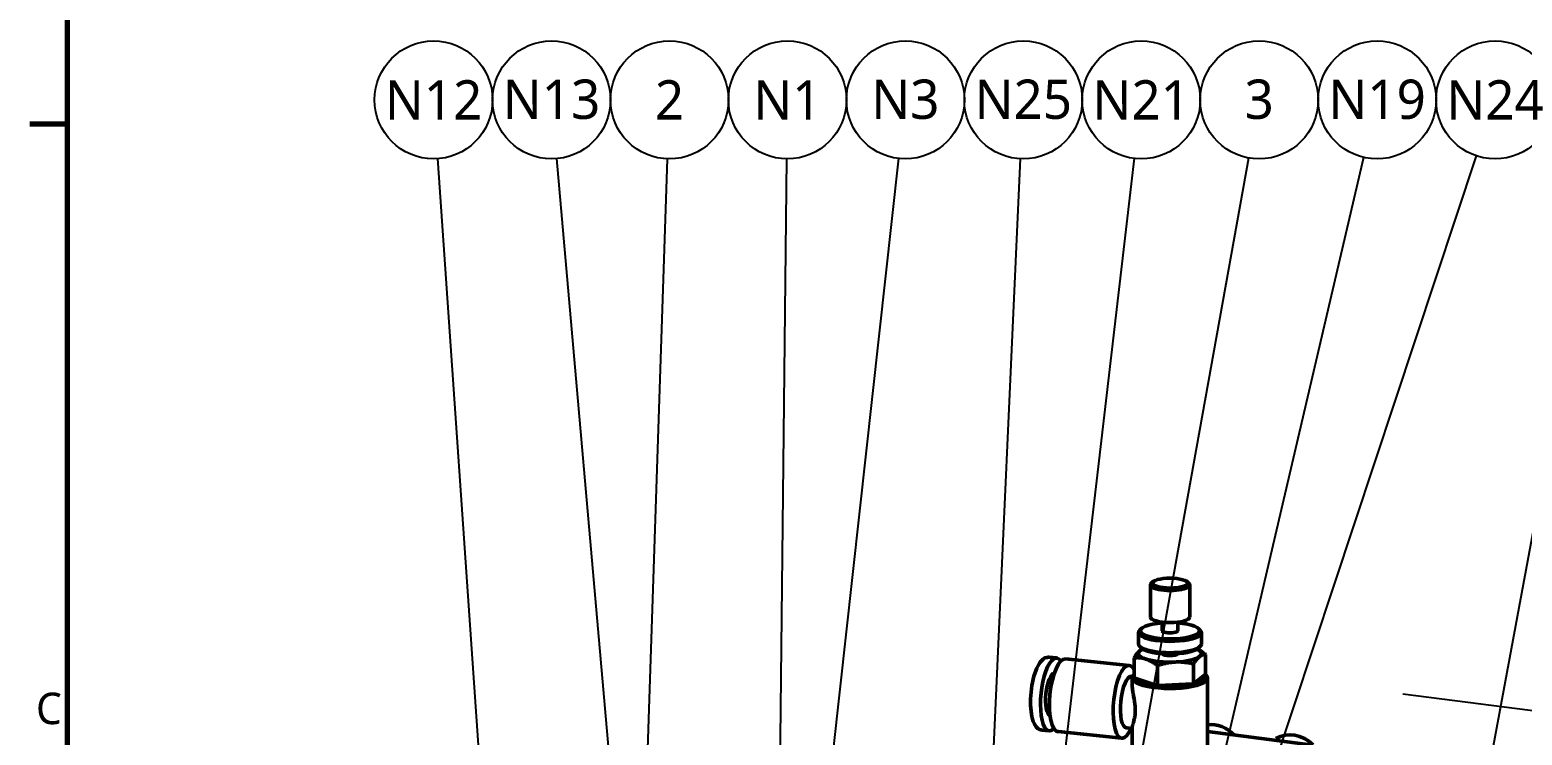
# Model space of a CAD drawing. Header units: millimetres. Extents: x 0 to 2100, y 0 to 1485.
# Drawn here: x 38 to 512.5, y 919.6 to 1143.7 of the extents above; entities that cross this region are included whole.
import ezdxf

# ---------------------------------------------------------------- set-up
doc = ezdxf.new("R2010")
doc.units = ezdxf.units.MM
doc.header["$LTSCALE"] = 5
for name, color, linetype, lineweight in [('Border (ISO)', 7, 'Continuous', 70), ('Symbol (ISO)', 7, 'Continuous', 25), ('Tweak Trail (ISO)', 7, 'Continuous', 25), ('Visible (ISO)', 7, 'Continuous', 50)]:
    doc.layers.add(name, color=color, linetype=linetype, lineweight=lineweight)
doc.styles.add('Label Text (JIS)', font='')
doc.styles.add('Note Text (JIS)', font='')
doc.styles.get('Label Text (JIS)').set_extended_font_data('Meiryo')
doc.styles.get('Note Text (JIS)').set_extended_font_data('Meiryo')

# ---------------------------------------------------------------- blocks, each defined once
blk = doc.blocks.new('図面枠 Default Border')
at = {"layer": 'Border (ISO)'}
blk.add_line((10, 222.75), (7.6, 222.75), dxfattribs=at)
at = {"layer": 'Border (ISO)', "flags": 128}
blk.add_lwpolyline([(10, 10), (10, 287), (410, 287), (410, 10), (10, 10)], dxfattribs=at)
at = {"layer": 'Border (ISO)', "insert": (7.988, 184.589), "char_height": 2, "attachment_point": 7, "style": 'Note Text (JIS)'}
blk.add_mtext('C', dxfattribs=at)
blk = doc.blocks.new('バルーン1')
at = {"layer": 'Symbol (ISO)'}
for p, q in [((58.688, 182.813), (62.866, 220.578)), ((58.191, 182.868), (58.413, 180.328)), ((58.688, 182.813), (58.413, 180.328)), ((58.413, 180.328), (59.185, 182.758))]:
    blk.add_line(p, q, dxfattribs=at)
blk.add_circle((63.277, 224.292), 3.75, dxfattribs=at)
at = {"layer": 'Symbol (ISO)', "insert": (63.277, 224.318), "char_height": 2.5, "attachment_point": 5, "style": 'Label Text (JIS)'}
blk.add_mtext('N3', dxfattribs=at)
blk = doc.blocks.new('バルーン2')
at = {"layer": 'Symbol (ISO)'}
for p, q in [((55.125, 162.903), (55.737, 220.545)), ((54.625, 162.908), (55.098, 160.403)), ((55.125, 162.903), (55.098, 160.403)), ((55.098, 160.403), (55.625, 162.897))]:
    blk.add_line(p, q, dxfattribs=at)
blk.add_circle((55.777, 224.292), 3.75, dxfattribs=at)
at = {"layer": 'Symbol (ISO)', "insert": (55.777, 224.292), "char_height": 2.5, "attachment_point": 5, "style": 'Label Text (JIS)'}
blk.add_mtext('N1', dxfattribs=at)
blk = doc.blocks.new('バルーン3')
at = {"layer": 'Symbol (ISO)'}
for p, q in [((46.392, 167.744), (48.153, 220.552)), ((45.892, 167.761), (46.309, 165.246)), ((46.392, 167.744), (46.309, 165.246)), ((46.309, 165.246), (46.892, 167.728))]:
    blk.add_line(p, q, dxfattribs=at)
blk.add_circle((48.277, 224.292), 3.75, dxfattribs=at)
at = {"layer": 'Symbol (ISO)', "insert": (48.277, 224.292), "char_height": 2.5, "attachment_point": 5, "style": 'Label Text (JIS)'}
blk.add_mtext('2', dxfattribs=at)
blk = doc.blocks.new('バルーン4')
at = {"layer": 'Symbol (ISO)'}
for p, q in [((45.253, 173.575), (41.106, 220.57)), ((44.755, 173.531), (45.473, 171.085)), ((45.253, 173.575), (45.473, 171.085)), ((45.473, 171.085), (45.751, 173.619))]:
    blk.add_line(p, q, dxfattribs=at)
blk.add_circle((40.777, 224.292), 3.75, dxfattribs=at)
at = {"layer": 'Symbol (ISO)', "insert": (40.777, 224.318), "char_height": 2.5, "attachment_point": 5, "style": 'Label Text (JIS)'}
blk.add_mtext('N13', dxfattribs=at)
blk = doc.blocks.new('バルーン5')
at = {"layer": 'Symbol (ISO)'}
for p, q in [((37.02, 170.49), (33.536, 220.564)), ((36.521, 170.455), (37.193, 167.996)), ((37.02, 170.49), (37.193, 167.996)), ((37.193, 167.996), (37.519, 170.524))]:
    blk.add_line(p, q, dxfattribs=at)
blk.add_circle((33.277, 224.292), 3.75, dxfattribs=at)
at = {"layer": 'Symbol (ISO)', "insert": (33.277, 224.292), "char_height": 2.5, "attachment_point": 5, "style": 'Label Text (JIS)'}
blk.add_mtext('N12', dxfattribs=at)
blk = doc.blocks.new('バルーン6')
at = {"layer": 'Symbol (ISO)'}
for p, q in [((75.362, 166.414), (85.113, 220.602)), ((74.87, 166.502), (74.919, 163.953)), ((75.362, 166.414), (74.919, 163.953)), ((74.919, 163.953), (75.854, 166.325))]:
    blk.add_line(p, q, dxfattribs=at)
blk.add_circle((85.777, 224.292), 3.75, dxfattribs=at)
at = {"layer": 'Symbol (ISO)', "insert": (85.777, 224.318), "char_height": 2.5, "attachment_point": 5, "style": 'Label Text (JIS)'}
blk.add_mtext('3', dxfattribs=at)
blk = doc.blocks.new('バルーン7')
at = {"layer": 'Symbol (ISO)'}
for p, q in [((79.82, 161.167), (99.598, 220.74)), ((79.346, 161.325), (79.032, 158.794)), ((79.82, 161.167), (79.032, 158.794)), ((79.032, 158.794), (80.295, 161.01))]:
    blk.add_line(p, q, dxfattribs=at)
blk.add_circle((100.777, 224.292), 3.75, dxfattribs=at)
at = {"layer": 'Symbol (ISO)', "insert": (100.777, 224.292), "char_height": 2.5, "attachment_point": 5, "style": 'Label Text (JIS)'}
blk.add_mtext('N24', dxfattribs=at)
blk = doc.blocks.new('バルーン8')
at = {"layer": 'Symbol (ISO)'}
for p, q in [((77.665, 157.479), (92.427, 220.652)), ((77.178, 157.593), (77.096, 155.045)), ((77.665, 157.479), (77.096, 155.045)), ((77.096, 155.045), (78.151, 157.366))]:
    blk.add_line(p, q, dxfattribs=at)
blk.add_circle((93.277, 224.292), 3.75, dxfattribs=at)
at = {"layer": 'Symbol (ISO)', "insert": (93.277, 224.315), "char_height": 2.5, "attachment_point": 5, "style": 'Label Text (JIS)'}
blk.add_mtext('N19', dxfattribs=at)
blk = doc.blocks.new('バルーン9')
at = {"layer": 'Symbol (ISO)'}
for p, q in [((100.194, 180.619), (107.595, 220.607)), ((99.703, 180.71), (99.739, 178.16)), ((100.194, 180.619), (99.739, 178.16)), ((99.739, 178.16), (100.686, 180.528))]:
    blk.add_line(p, q, dxfattribs=at)
blk.add_circle((108.277, 224.292), 3.75, dxfattribs=at)
at = {"layer": 'Symbol (ISO)', "insert": (108.277, 224.292), "char_height": 2.5, "attachment_point": 5, "style": 'Label Text (JIS)'}
blk.add_mtext('N2', dxfattribs=at)
blk = doc.blocks.new('バルーン27')
at = {"layer": 'Symbol (ISO)'}
for p, q in [((67.584, 154.057), (70.607, 220.556)), ((67.085, 154.08), (67.471, 151.56)), ((67.584, 154.057), (67.471, 151.56)), ((67.471, 151.56), (68.084, 154.034))]:
    blk.add_line(p, q, dxfattribs=at)
blk.add_circle((70.777, 224.292), 3.75, dxfattribs=at)
at = {"layer": 'Symbol (ISO)', "insert": (70.777, 224.318), "char_height": 2.5, "attachment_point": 5, "style": 'Label Text (JIS)'}
blk.add_mtext('N25', dxfattribs=at)
blk = doc.blocks.new('バルーン31')
at = {"layer": 'Symbol (ISO)'}
for p, q in [((70.267, 155.697), (77.844, 220.579)), ((69.77, 155.755), (69.977, 153.214)), ((70.267, 155.697), (69.977, 153.214)), ((69.977, 153.214), (70.764, 155.639))]:
    blk.add_line(p, q, dxfattribs=at)
blk.add_circle((78.277, 224.292), 3.75, dxfattribs=at)
at = {"layer": 'Symbol (ISO)', "insert": (78.277, 224.292), "char_height": 2.5, "attachment_point": 5, "style": 'Label Text (JIS)'}
blk.add_mtext('N21', dxfattribs=at)

msp = doc.modelspace()

# ---------------------------------------------------------------- linework, layer by layer
at = {"layer": 'Tweak Trail (ISO)'}
msp.add_line((474.59, 932.68), (532.59, 925.23), dxfattribs=at)
at = {"layer": 'Visible (ISO)'}
for p, q in [((395.17, 968.36), (394.57, 967.81)), ((405.94, 968.33), (406.54, 967.78)), ((394.3, 967.3), (394.28, 957.1)), ((406.8, 967.28), (406.78, 957.07)), ((398.03, 955.5), (398.02, 952.77)), ((403.03, 955.49), (403.02, 952.76)), ((390.52, 952.18), (390.51, 948.58)), ((391.55, 953.54), (390.95, 952.99)), ((409.49, 953.5), (410.09, 952.94)), ((410.52, 952.14), (410.51, 948.54)), ((362.12, 944.34), (364.47, 944.1)), ((391.53, 947.22), (390.94, 947.78)), ((391.85, 946.97), (391.71, 946.9)), ((409.16, 946.93), (409.3, 946.87)), ((409.48, 947.18), (410.08, 947.73)), ((411.86, 945.25), (411.85, 938.74)), ((367.29, 943.82), (387.55, 941.75)), ((389.14, 944.15), (389.12, 937.64)), ((396.6, 941.69), (396.58, 935.17)), ((407.96, 942.23), (407.95, 935.72)), ((388.36, 938.28), (388.61, 938.25)), ((388.49, 937.78), (388.48, 935.68)), ((389.13, 938.86), (389, 938.75)), ((389.35, 937.73), (396.36, 935.41)), ((396.93, 935.36), (407.6, 935.87)), ((408.07, 935.98), (411.73, 938.81)), ((411.85, 938.81), (411.97, 938.69)), ((412.49, 937.73), (412.43, 912.99)), ((359.76, 921.21), (362.11, 920.97)), ((364.93, 920.69), (385.19, 918.62)), ((386.69, 921.86), (388.45, 921.68)), ((388.45, 921.87), (388.42, 910.17)), ((445.91, 916.41), (412.45, 920.71))]:
    msp.add_line(p, q, dxfattribs=at)
at = {"layer": 'Visible (ISO)', "flags": 128}
for points in [[(362.12, 944.34), (361.76, 944.35), (361.42, 944.31), (360.77, 944.1), (360.22, 943.75), (359.73, 943.31), (359.29, 942.8), (358.89, 942.21), (358.52, 941.55), (358.17, 940.82), (357.85, 940.03), (357.55, 939.18), (357.28, 938.28), (357.03, 937.34), (356.82, 936.35), (356.63, 935.33), (356.47, 934.3), (356.35, 933.25), (356.26, 932.19), (356.2, 931.15), (356.18, 930.11), (356.19, 929.11), (356.24, 928.13), (356.33, 927.19), (356.45, 926.3), (356.6, 925.46), (356.8, 924.68), (357.03, 923.96), (357.3, 923.3), (357.62, 922.71), (358.02, 922.18), (358.49, 921.73), (359.08, 921.39), (359.41, 921.28), (359.76, 921.21)], [(389.14, 944.15), (389.22, 944.28), (389.3, 944.4), (389.38, 944.52), (389.46, 944.64), (389.54, 944.76), (389.62, 944.87), (389.7, 944.99), (389.78, 945.1), (389.86, 945.21), (389.94, 945.31), (390.02, 945.42), (390.1, 945.52), (390.18, 945.62), (390.26, 945.72), (390.35, 945.81), (390.43, 945.9), (390.51, 945.99), (390.59, 946.07), (390.68, 946.16), (390.76, 946.24), (390.84, 946.31), (390.93, 946.38), (391.01, 946.45), (391.09, 946.52)], [(391.09, 946.52), (391.12, 946.54), (391.14, 946.56), (391.17, 946.58), (391.2, 946.59), (391.22, 946.61), (391.25, 946.63), (391.27, 946.65), (391.3, 946.67), (391.32, 946.68), (391.35, 946.7), (391.38, 946.72), (391.4, 946.73), (391.43, 946.75), (391.45, 946.77), (391.48, 946.78), (391.5, 946.8), (391.53, 946.81), (391.56, 946.82), (391.58, 946.84), (391.61, 946.85), (391.63, 946.87), (391.66, 946.88), (391.68, 946.89), (391.71, 946.9)], [(409.91, 944.6), (409.83, 944.53), (409.75, 944.46), (409.67, 944.39), (409.58, 944.32), (409.5, 944.24), (409.42, 944.15), (409.34, 944.07), (409.25, 943.98), (409.17, 943.89), (409.09, 943.8), (409.01, 943.7), (408.92, 943.6), (408.84, 943.5), (408.76, 943.39), (408.68, 943.29), (408.6, 943.18), (408.52, 943.07), (408.44, 942.95), (408.36, 942.84), (408.28, 942.72), (408.2, 942.6), (408.12, 942.48), (408.04, 942.36), (407.96, 942.23)], [(409.3, 946.87), (409.41, 946.81), (409.51, 946.76), (409.62, 946.7), (409.73, 946.64), (409.84, 946.59), (409.95, 946.53), (410.05, 946.46), (410.16, 946.4), (410.27, 946.34), (410.38, 946.27), (410.48, 946.21), (410.59, 946.14), (410.7, 946.07), (410.8, 946), (410.91, 945.93), (411.02, 945.86), (411.12, 945.79), (411.23, 945.71), (411.34, 945.64), (411.44, 945.56), (411.55, 945.48), (411.65, 945.41), (411.76, 945.33), (411.86, 945.25)], [(411.86, 945.25), (411.78, 945.25), (411.71, 945.25), (411.63, 945.25), (411.54, 945.25), (411.46, 945.24), (411.38, 945.23), (411.3, 945.22), (411.22, 945.21), (411.14, 945.19), (411.06, 945.17), (410.98, 945.15), (410.9, 945.13), (410.82, 945.1), (410.73, 945.07), (410.65, 945.04), (410.57, 945), (410.49, 944.96), (410.41, 944.92), (410.33, 944.87), (410.24, 944.83), (410.16, 944.77), (410.08, 944.72), (410, 944.66), (409.91, 944.6)], [(392.87, 943.78), (392.71, 943.83), (392.55, 943.87), (392.4, 943.92), (392.24, 943.96), (392.08, 944), (391.92, 944.03), (391.77, 944.06), (391.61, 944.09), (391.45, 944.11), (391.3, 944.14), (391.14, 944.15), (390.98, 944.17), (390.83, 944.18), (390.67, 944.19), (390.52, 944.2), (390.36, 944.2), (390.21, 944.21), (390.06, 944.2), (389.9, 944.2), (389.75, 944.2), (389.6, 944.19), (389.44, 944.18), (389.29, 944.17), (389.14, 944.15)], [(396.6, 941.69), (396.45, 941.8), (396.29, 941.91), (396.14, 942.02), (395.99, 942.13), (395.83, 942.24), (395.68, 942.34), (395.53, 942.45), (395.37, 942.55), (395.22, 942.64), (395.06, 942.74), (394.91, 942.83), (394.75, 942.92), (394.6, 943.01), (394.44, 943.09), (394.29, 943.18), (394.13, 943.25), (393.97, 943.33), (393.82, 943.4), (393.66, 943.47), (393.5, 943.54), (393.35, 943.6), (393.19, 943.67), (393.03, 943.72), (392.87, 943.78)], [(402.28, 942.82), (402.04, 942.8), (401.8, 942.79), (401.56, 942.77), (401.32, 942.74), (401.08, 942.72), (400.84, 942.69), (400.6, 942.66), (400.36, 942.62), (400.12, 942.58), (399.88, 942.54), (399.65, 942.49), (399.41, 942.45), (399.17, 942.4), (398.94, 942.34), (398.7, 942.29), (398.47, 942.23), (398.23, 942.17), (398, 942.11), (397.76, 942.04), (397.53, 941.98), (397.3, 941.91), (397.06, 941.83), (396.83, 941.76), (396.6, 941.69)], [(407.96, 942.23), (407.73, 942.29), (407.5, 942.34), (407.26, 942.39), (407.03, 942.43), (406.8, 942.48), (406.56, 942.52), (406.33, 942.56), (406.09, 942.6), (405.86, 942.63), (405.62, 942.67), (405.39, 942.7), (405.15, 942.72), (404.91, 942.75), (404.68, 942.77), (404.44, 942.79), (404.2, 942.8), (403.96, 942.82), (403.73, 942.83), (403.49, 942.83), (403.25, 942.84), (403.01, 942.84), (402.77, 942.83), (402.52, 942.83), (402.28, 942.82)], [(388.48, 935.68), (388.48, 935.41), (388.5, 935.13), (388.52, 934.84), (388.55, 934.54), (388.58, 934.24), (388.62, 933.92), (388.67, 933.6), (388.72, 933.27), (388.78, 932.93), (388.84, 932.59), (388.9, 932.25), (388.96, 931.9), (389.03, 931.54), (389.09, 931.18), (389.15, 930.81), (389.21, 930.44), (389.27, 930.06), (389.32, 929.69), (389.36, 929.31), (389.4, 928.93), (389.43, 928.55), (389.46, 928.17), (389.47, 927.8), (389.47, 927.43)], [(389.12, 937.64), (389.13, 937.65), (389.14, 937.65), (389.15, 937.65), (389.16, 937.66), (389.17, 937.66), (389.18, 937.66), (389.19, 937.67), (389.2, 937.67), (389.21, 937.68), (389.22, 937.68), (389.23, 937.68), (389.24, 937.69), (389.25, 937.69), (389.26, 937.69), (389.27, 937.7), (389.28, 937.7), (389.28, 937.71), (389.29, 937.71), (389.3, 937.71), (389.31, 937.72), (389.32, 937.72), (389.33, 937.72), (389.34, 937.73), (389.35, 937.73)], [(396.36, 935.41), (396.37, 935.4), (396.38, 935.39), (396.39, 935.38), (396.39, 935.38), (396.4, 935.37), (396.41, 935.36), (396.42, 935.35), (396.43, 935.34), (396.44, 935.33), (396.45, 935.32), (396.46, 935.31), (396.47, 935.3), (396.48, 935.29), (396.49, 935.28), (396.5, 935.27), (396.51, 935.26), (396.52, 935.24), (396.53, 935.23), (396.54, 935.22), (396.55, 935.21), (396.56, 935.2), (396.57, 935.19), (396.57, 935.18), (396.58, 935.17)], [(396.58, 935.17), (396.6, 935.18), (396.61, 935.19), (396.63, 935.2), (396.64, 935.2), (396.66, 935.21), (396.67, 935.22), (396.68, 935.23), (396.7, 935.24), (396.71, 935.24), (396.73, 935.25), (396.74, 935.26), (396.76, 935.27), (396.77, 935.27), (396.79, 935.28), (396.8, 935.29), (396.81, 935.3), (396.83, 935.3), (396.84, 935.31), (396.86, 935.32), (396.87, 935.33), (396.89, 935.33), (396.9, 935.34), (396.92, 935.35), (396.93, 935.36)], [(407.6, 935.87), (407.62, 935.86), (407.63, 935.86), (407.64, 935.85), (407.66, 935.85), (407.67, 935.84), (407.69, 935.83), (407.7, 935.83), (407.72, 935.82), (407.73, 935.82), (407.75, 935.81), (407.76, 935.8), (407.77, 935.8), (407.79, 935.79), (407.8, 935.78), (407.82, 935.78), (407.83, 935.77), (407.85, 935.77), (407.86, 935.76), (407.87, 935.75), (407.89, 935.75), (407.9, 935.74), (407.92, 935.73), (407.93, 935.73), (407.95, 935.72)], [(407.95, 935.72), (407.95, 935.73), (407.96, 935.74), (407.96, 935.75), (407.97, 935.76), (407.97, 935.78), (407.98, 935.79), (407.98, 935.8), (407.99, 935.81), (407.99, 935.82), (408, 935.83), (408, 935.84), (408.01, 935.85), (408.01, 935.86), (408.02, 935.87), (408.02, 935.88), (408.03, 935.89), (408.03, 935.9), (408.04, 935.91), (408.04, 935.93), (408.05, 935.94), (408.05, 935.95), (408.06, 935.96), (408.06, 935.97), (408.07, 935.98)], [(411.73, 938.81), (411.74, 938.81), (411.74, 938.8), (411.75, 938.8), (411.75, 938.8), (411.76, 938.79), (411.76, 938.79), (411.77, 938.79), (411.77, 938.79), (411.78, 938.78), (411.78, 938.78), (411.78, 938.78), (411.79, 938.77), (411.79, 938.77), (411.8, 938.77), (411.8, 938.76), (411.81, 938.76), (411.81, 938.76), (411.82, 938.75), (411.82, 938.75), (411.83, 938.75), (411.83, 938.75), (411.84, 938.74), (411.84, 938.74), (411.85, 938.74)], [(389.47, 927.43), (389.47, 927.07), (389.45, 926.71), (389.43, 926.37), (389.4, 926.03), (389.36, 925.7), (389.31, 925.39), (389.26, 925.09), (389.2, 924.79), (389.14, 924.52), (389.07, 924.25), (389.01, 924), (388.94, 923.76), (388.88, 923.53), (388.82, 923.32), (388.76, 923.12), (388.7, 922.93), (388.65, 922.75), (388.6, 922.58), (388.55, 922.43), (388.52, 922.29), (388.49, 922.17), (388.47, 922.06), (388.45, 921.96), (388.45, 921.87)]]:
    msp.add_lwpolyline(points, dxfattribs=at)
at = {"layer": 'Visible (ISO)'}
msp.add_ellipse((400.55, 967.89), major_axis=(-5.62, 0.01), ratio=0.278119, dxfattribs=at)
for centre, major_axis, ratio, start_param, end_param in [((400.55, 967.29), (6.25, -0.01), 0.278119, 2.847844, 6.576934), ((400.52, 952.76), (-9.37, 0.02), 0.278119, 4.982322, 10.725641), ((400.53, 957.08), (6.25, -0.01), 0.278119, 3.141593, 6.283185), ((400.52, 952.16), (10, -0.02), 0.278119, 2.847844, 6.576934), ((400.52, 952.76), (-2.5, 0.01), 0.278119, 0, 3.141593), ((363.29, 932.54), (1.18, 11.57), 0.324034, 5.896931, 9.811032), ((400.5, 945.56), (-10, 0.02), 0.278119, 5.939092, 6.98629), ((400.51, 948.56), (-10, 0.02), 0.278119, 0, 3.141593), ((400.5, 945.56), (-10, 0.02), 0.278119, 5.757461, 5.939092), ((400.51, 947.96), (9.37, -0.02), 0.278119, 3.435341, 5.989437), ((400.5, 945.56), (-2.5, 0.01), 0.278119, 0.164957, 2.976636), ((400.5, 945.56), (10, -0.02), 0.278119, 4.891895, 5.939092), ((400.5, 945.56), (10, -0.02), 0.278119, 5.939092, 6.808909), ((366.11, 932.25), (-1.18, -11.57), 0.324034, 3.141593, 6.283185), ((386.37, 930.19), (-1.18, -11.57), 0.324034, 2.666798, 7.064941), ((400.5, 945.56), (10, -0.02), 0.278119, 3.844697, 4.891895), ((363.29, 932.54), (0.7, 6.84), 0.324034, 0.09279, 3.048802), ((387.52, 930.07), (-0.84, -8.21), 0.324034, 3.141593, 6.283185), ((400.49, 937.75), (12, -0.03), 0.278119, 2.847844, 6.576934), ((400.49, 938.35), (-11.37, 0.03), 0.278119, 6.234405, 6.331966), ((400.49, 938.35), (-11.37, 0.03), 0.278119, 0.206323, 1.199886), ((400.49, 938.35), (11.37, -0.03), 0.278119, 4.395113, 5.388676), ((400.49, 938.35), (11.37, -0.03), 0.278119, 5.44231, 6.435874), ((414.73, 912.66), (-5.54, 9.07), 0.874926, 4.963382, 5.911556), ((439.77, 909.45), (-5.54, 9.07), 0.874926, 4.974046, 6.283185)]:
    msp.add_ellipse(centre, major_axis=major_axis, ratio=ratio, start_param=start_param, end_param=end_param, dxfattribs=at)

# ---------------------------------------------------------------- block references
at = {"xscale": 5, "yscale": 5, "zscale": 5}
msp.add_blockref('図面枠 Default Border', (0, 0), dxfattribs=at)
at = {"layer": 'Symbol (ISO)', "xscale": 5, "yscale": 5, "zscale": 5}
for name in ['バルーン5', 'バルーン4', 'バルーン3', 'バルーン2', 'バルーン1', 'バルーン27', 'バルーン31', 'バルーン6', 'バルーン8', 'バルーン7', 'バルーン9']:
    msp.add_blockref(name, (0, 0), dxfattribs=at)

doc.saveas('drawing.dxf')
